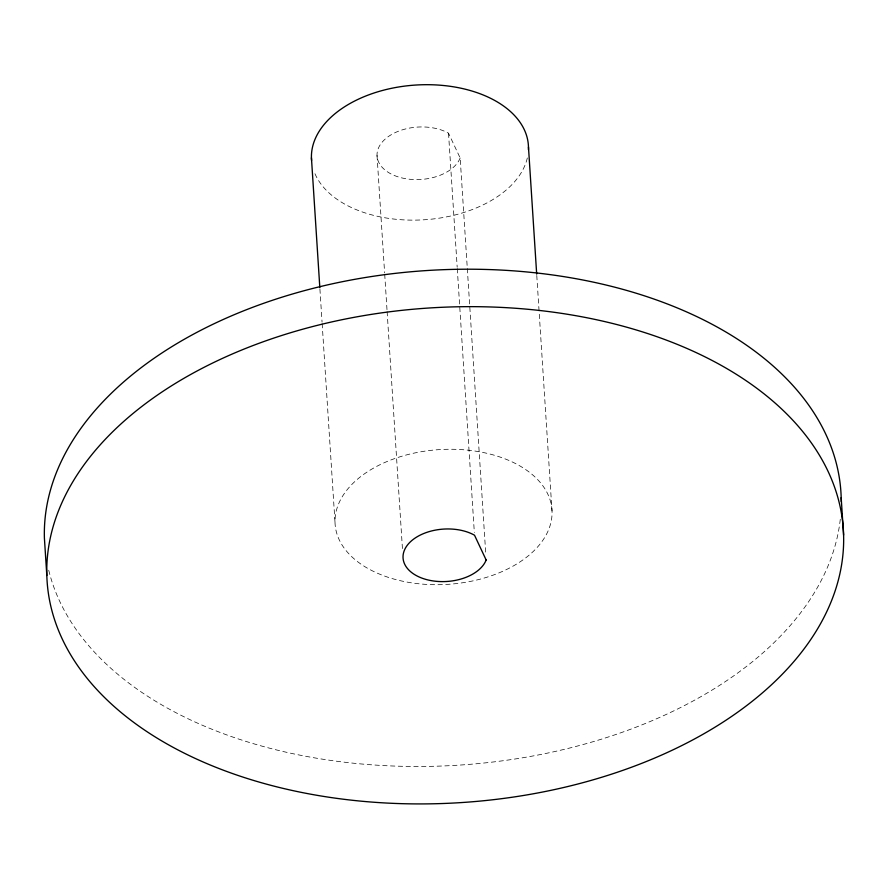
<?xml version="1.0" encoding="UTF-8"?>
<svg xmlns="http://www.w3.org/2000/svg" width="888" height="888" viewBox="0 0 888 888"><rect width="100%" height="100%" fill="white"/><g stroke="black" fill="none" stroke-linecap="round" stroke-linejoin="round"><path stroke-width="0.67" stroke-dasharray="4.44 3.33" d="M460.162 157.997A42.258 26.252 -3.7 0 1 402.064 177.966A42.258 26.252 -3.7 0 1 384.215 139.971A42.258 26.252 -3.7 0 1 448.518 133.2L460.162 157.997L467.221 267.133M536.774 275.48L552.047 511.621A108.669 67.499 -3.7 0 1 390.742 578.132A108.669 67.499 -3.7 0 1 387.79 461.205A108.669 67.499 -3.7 0 1 552.047 511.621M467.31 268.52L485.803 554.489M448.518 133.2L457.187 267.199M457.276 268.587L474.336 532.456M377.023 155.411L384.615 272.838M384.704 274.214L387.024 310.134M387.113 311.522L402.564 550.516M319.913 288.966L322.055 322.111M322.144 323.498L335.009 522.355M527.328 157.953A108.669 67.499 -3.7 0 1 423.842 219.802A108.669 67.499 -3.7 0 1 313.975 171.195M840.292 519.247A398.967 247.819 -3.7 0 1 458.619 765.156A398.967 247.819 -3.7 0 1 48.729 570.229"/><path stroke-width="1.33" d="M841.18 497.635L843.6 535.076A398.967 247.819 -3.7 0 1 252.159 780.008A398.967 247.819 -3.7 0 1 239.871 350.782A398.967 247.819 -3.7 0 1 843.6 535.076M528.471 147.042L536.685 274.092M311.433 157.775L319.824 287.59M46.82 575.502L44.4 538.061A398.967 247.819 -3.7 0 1 438.927 269.874A398.967 247.819 -3.7 0 1 841.247 501.653M311.588 160.473A108.669 67.499 -3.7 0 1 418.248 84.904A108.669 67.499 -3.7 0 1 528.449 149.75M486.158 560.017L474.514 535.209A42.258 26.252 -3.7 0 0 410.212 541.991A42.258 26.252 -3.7 0 0 428.06 579.975A42.258 26.252 -3.7 0 0 486.158 560.017"/></g></svg>
